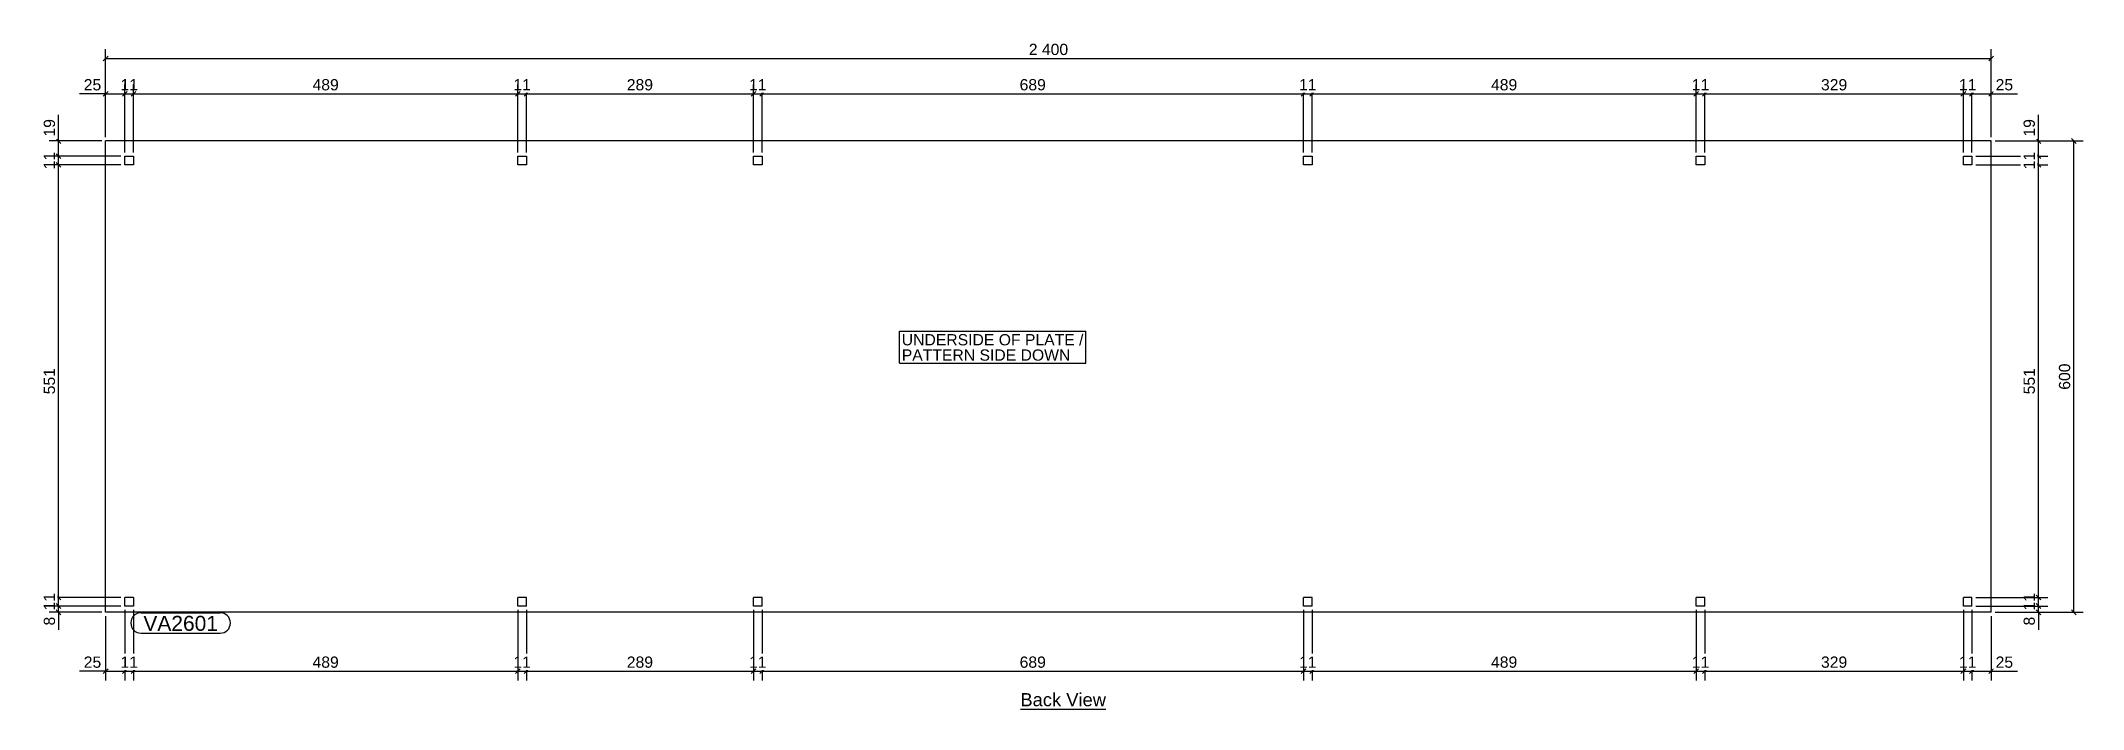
# Model space of a CAD drawing. Header units: millimetres. Extents: x 12 to 2612, y 22 to 873.
import ezdxf

# ---------------------------------------------------------------- set-up
doc = ezdxf.new("R2010")
doc.units = ezdxf.units.MM
doc.styles.add('Arial', font='ARIAL.TTF', dxfattribs={"height": 0.2})

# ---------------------------------------------------------------- blocks, each defined once
blk = doc.blocks.new('Unknown-35597759-11 - 4685')
at = {"color": 6, "linetype": 'Continuous'}
blk.add_line((1258.8, 22.5), (1367.7, 22.5), dxfattribs=at)
at = {"color": 0, "linetype": 'Continuous'}
blk.add_wipeout([(1367.7, 26.2), (1367.7, 43.8), (1258.8, 43.8), (1258.8, 26.2)], dxfattribs=at)
at = {"color": 6, "linetype": 'Continuous', "style": 'Arial'}
blk.add_text('Back View', height=16.71, dxfattribs=at).set_placement((1258.8, 26.2))
blk = doc.blocks.new('Part-35597759-4720 - 4685')
at = {"color": 30, "linetype": 'Continuous'}
for p, q in [((2494.5, 745.8), (94.5, 745.8)), ((94.5, 145.8), (94.5, 745.8)), ((2494.5, 145.8), (2494.5, 745.8)), ((119, 715.3), (119, 726.3)), ((119, 726.3), (130, 726.3)), ((130, 715.3), (119, 715.3)), ((130, 726.3), (130, 715.3)), ((619, 715.3), (619, 726.3)), ((619, 726.3), (630, 726.3)), ((630, 715.3), (619, 715.3)), ((630, 726.3), (630, 715.3)), ((919, 715.3), (919, 726.3)), ((919, 726.3), (930, 726.3)), ((930, 715.3), (919, 715.3)), ((930, 726.3), (930, 715.3)), ((1619, 715.3), (1619, 726.3)), ((1619, 726.3), (1630, 726.3)), ((1630, 715.3), (1619, 715.3)), ((1630, 726.3), (1630, 715.3)), ((2119, 715.3), (2119, 726.3)), ((2119, 726.3), (2130, 726.3)), ((2130, 715.3), (2119, 715.3)), ((2130, 726.3), (2130, 715.3)), ((2459, 715.3), (2459, 726.3)), ((2459, 726.3), (2470, 726.3)), ((2470, 715.3), (2459, 715.3)), ((2470, 726.3), (2470, 715.3)), ((130, 164.8), (119, 164.8)), ((119, 153.8), (119, 164.8)), ((130, 164.8), (130, 153.8)), ((630, 164.8), (619, 164.8)), ((619, 153.8), (619, 164.8)), ((630, 153.8), (630, 164.8)), ((930, 164.8), (919, 164.8)), ((919, 153.8), (919, 164.8)), ((930, 153.8), (930, 164.8)), ((1630, 164.8), (1619, 164.8)), ((1619, 153.8), (1619, 164.8)), ((1630, 153.8), (1630, 164.8)), ((2130, 164.8), (2119, 164.8)), ((2119, 153.8), (2119, 164.8)), ((2130, 153.8), (2130, 164.8)), ((2470, 164.8), (2459, 164.8)), ((2459, 153.8), (2459, 164.8)), ((2470, 153.8), (2470, 164.8)), ((2494.5, 145.8), (94.5, 145.8)), ((130, 153.8), (119, 153.8)), ((630, 153.8), (619, 153.8)), ((930, 153.8), (919, 153.8)), ((1630, 153.8), (1619, 153.8)), ((2130, 153.8), (2119, 153.8)), ((2470, 153.8), (2459, 153.8))]:
    blk.add_line(p, q, dxfattribs=at)
blk = doc.blocks.new('StraightDimension-35597759-4853 - 4685')
at = {"color": 7, "linetype": 'Continuous'}
for p, q in [((2475, 164.7), (2566.5, 164.7)), ((2551.5, 167.8), (2557.5, 161.7)), ((2557.5, 150.7), (2551.5, 156.8)), ((2554.5, 153.8), (2554.5, 164.7)), ((2475, 153.8), (2566.5, 153.8))]:
    blk.add_line(p, q, dxfattribs=at)
at = {"color": 0}
blk.add_wipeout([(2553, 173.4), (2532, 173.4), (2532, 145.1), (2553, 145.1)], dxfattribs=at)
at = {"color": 96, "style": 'Arial'}
blk.add_text('11', height=14.33, rotation=90.0002, dxfattribs=at).set_placement((2550, 148.1))
blk = doc.blocks.new('StraightDimension-35597759-4725 - 4685')
at = {"color": 7, "linetype": 'Continuous'}
for p, q in [((31.5, 729.3), (37.5, 723.3)), ((114, 726.3), (22.5, 726.3)), ((114, 715.3), (22.5, 715.3)), ((37.5, 712.3), (31.5, 718.3)), ((34.5, 715.3), (34.5, 726.3))]:
    blk.add_line(p, q, dxfattribs=at)
at = {"color": 0}
blk.add_wipeout([(33, 734.9), (12, 734.9), (12, 706.6), (33, 706.6)], dxfattribs=at)
at = {"color": 96, "style": 'Arial'}
blk.add_text('11', height=14.33, rotation=90.0002, dxfattribs=at).set_placement((30, 709.6))
blk = doc.blocks.new('StraightDimension-35597759-4998 - 4685')
at = {"color": 7, "linetype": 'Continuous'}
for p, q in [((94.5, 750.8), (94.5, 862.8)), ((2494.5, 750.8), (2494.5, 862.8)), ((97.5, 853.8), (91.5, 847.7)), ((94.5, 850.8), (2494.5, 850.8)), ((2491.5, 847.7), (2497.5, 853.8))]:
    blk.add_line(p, q, dxfattribs=at)
at = {"color": 0}
blk.add_wipeout([(1322.5, 852.2), (1322.5, 873.3), (1266.5, 873.3), (1266.5, 852.2)], dxfattribs=at)
at = {"color": 96, "style": 'Arial'}
blk.add_text('2 400', height=14.33, dxfattribs=at).set_placement((1269.5, 855.2))
blk = doc.blocks.new('StraightDimension-35597759-4852 - 4685')
at = {"color": 7, "linetype": 'Continuous'}
for p, q in [((2475, 715.3), (2566.5, 715.3)), ((2557.5, 712.3), (2551.5, 718.3)), ((2554.5, 164.7), (2554.5, 715.3)), ((2475, 164.7), (2566.5, 164.7)), ((2551.5, 167.8), (2557.5, 161.7))]:
    blk.add_line(p, q, dxfattribs=at)
at = {"color": 0}
blk.add_wipeout([(2553, 459.7), (2532, 459.7), (2532, 420.3), (2553, 420.3)], dxfattribs=at)
at = {"color": 96, "style": 'Arial'}
blk.add_text('551', height=14.33, rotation=90.0002, dxfattribs=at).set_placement((2550, 423.3))
blk = doc.blocks.new('StraightDimension-35597759-4724 - 4685')
at = {"color": 7, "linetype": 'Continuous'}
for p, q in [((89.5, 745.8), (22.5, 745.8)), ((31.5, 748.8), (37.5, 742.7)), ((37.5, 723.3), (31.5, 729.3)), ((34.5, 726.3), (34.5, 745.8)), ((114, 726.3), (22.5, 726.3))]:
    blk.add_line(p, q, dxfattribs=at)
at = {"color": 0}
blk.add_wipeout([(33, 776.6), (12, 776.6), (12, 748.4), (33, 748.4)], dxfattribs=at)
at = {"color": 7, "linetype": 'Continuous'}
blk.add_line((34.5, 745.8), (34.5, 779.2), dxfattribs=at)
blk.add_line((34.5, 745.8), (34.5, 779.2), dxfattribs=at)
at = {"color": 96, "style": 'Arial'}
blk.add_text('19', height=14.33, rotation=90.0002, dxfattribs=at).set_placement((30, 751.4))
blk = doc.blocks.new('StraightDimension-35597759-4854 - 4685')
at = {"color": 7, "linetype": 'Continuous'}
for p, q in [((2551.5, 156.8), (2557.5, 150.7)), ((2475, 153.8), (2566.5, 153.8)), ((2499.5, 145.8), (2566.5, 145.8)), ((2557.5, 142.7), (2551.5, 148.8)), ((2554.5, 145.8), (2554.5, 153.8))]:
    blk.add_line(p, q, dxfattribs=at)
at = {"color": 0}
blk.add_wipeout([(2553, 143.1), (2532, 143.1), (2532, 126), (2553, 126)], dxfattribs=at)
at = {"color": 7, "linetype": 'Continuous'}
blk.add_line((2554.5, 145.8), (2554.5, 123.4), dxfattribs=at)
blk.add_line((2554.5, 145.8), (2554.5, 123.4), dxfattribs=at)
at = {"color": 96, "style": 'Arial'}
blk.add_text('8', height=14.3, rotation=90.0002, dxfattribs=at).set_placement((2550, 129))
blk = doc.blocks.new('StraightDimension-35597759-4726 - 4685')
at = {"color": 7, "linetype": 'Continuous'}
for p, q in [((114, 715.3), (22.5, 715.3)), ((37.5, 712.3), (31.5, 718.3)), ((34.5, 164.7), (34.5, 715.3)), ((114, 164.7), (22.5, 164.7)), ((31.5, 167.8), (37.5, 161.7))]:
    blk.add_line(p, q, dxfattribs=at)
at = {"color": 0}
blk.add_wipeout([(33, 459.7), (12, 459.7), (12, 420.3), (33, 420.3)], dxfattribs=at)
at = {"color": 96, "style": 'Arial'}
blk.add_text('551', height=14.33, rotation=90.0002, dxfattribs=at).set_placement((30, 423.3))
blk = doc.blocks.new('StraightDimension-35597759-4904 - 4685')
at = {"color": 7, "linetype": 'Continuous'}
for p, q in [((94.5, 140.8), (94.5, 58.8)), ((119, 148.8), (119, 58.8)), ((91.5, 67.7), (97.5, 73.8)), ((94.5, 70.8), (119, 70.8)), ((122, 73.8), (116, 67.7))]:
    blk.add_line(p, q, dxfattribs=at)
at = {"color": 0}
blk.add_wipeout([(91.9, 72.3), (91.9, 93.2), (63.6, 93.2), (63.6, 72.3)], dxfattribs=at)
at = {"color": 7, "linetype": 'Continuous'}
blk.add_line((94.5, 70.8), (61, 70.8), dxfattribs=at)
blk.add_line((94.5, 70.8), (61, 70.8), dxfattribs=at)
at = {"color": 96, "style": 'Arial'}
blk.add_text('25', height=14.33, dxfattribs=at).set_placement((66.6, 75.2))
blk = doc.blocks.new('StraightDimension-35597759-4727 - 4685')
at = {"color": 7, "linetype": 'Continuous'}
for p, q in [((114, 164.7), (22.5, 164.7)), ((31.5, 167.8), (37.5, 161.7)), ((37.5, 150.7), (31.5, 156.8)), ((34.5, 153.8), (34.5, 164.7)), ((114, 153.8), (22.5, 153.8))]:
    blk.add_line(p, q, dxfattribs=at)
at = {"color": 0}
blk.add_wipeout([(33, 173.4), (12, 173.4), (12, 145.1), (33, 145.1)], dxfattribs=at)
at = {"color": 96, "style": 'Arial'}
blk.add_text('11', height=14.33, rotation=90.0002, dxfattribs=at).set_placement((30, 148.1))
blk = doc.blocks.new('StraightDimension-35597759-4728 - 4685')
at = {"color": 7, "linetype": 'Continuous'}
for p, q in [((31.5, 156.8), (37.5, 150.7)), ((114, 153.8), (22.5, 153.8)), ((89.5, 145.8), (22.5, 145.8)), ((37.5, 142.7), (31.5, 148.8)), ((34.5, 145.8), (34.5, 153.8))]:
    blk.add_line(p, q, dxfattribs=at)
at = {"color": 0}
blk.add_wipeout([(33, 143.1), (12, 143.1), (12, 126), (33, 126)], dxfattribs=at)
at = {"color": 7, "linetype": 'Continuous'}
blk.add_line((34.5, 145.8), (34.5, 123.4), dxfattribs=at)
blk.add_line((34.5, 145.8), (34.5, 123.4), dxfattribs=at)
at = {"color": 96, "style": 'Arial'}
blk.add_text('8', height=14.3, rotation=90.0002, dxfattribs=at).set_placement((30, 129))
blk = doc.blocks.new('StraightDimension-35597759-4850 - 4685')
at = {"color": 7, "linetype": 'Continuous'}
for p, q in [((2499.5, 745.8), (2566.5, 745.8)), ((2551.5, 748.8), (2557.5, 742.7)), ((2557.5, 723.3), (2551.5, 729.3)), ((2554.5, 726.3), (2554.5, 745.8)), ((2475, 726.3), (2566.5, 726.3))]:
    blk.add_line(p, q, dxfattribs=at)
at = {"color": 0}
blk.add_wipeout([(2553, 776.6), (2532, 776.6), (2532, 748.4), (2553, 748.4)], dxfattribs=at)
at = {"color": 7, "linetype": 'Continuous'}
blk.add_line((2554.5, 745.8), (2554.5, 779.2), dxfattribs=at)
blk.add_line((2554.5, 745.8), (2554.5, 779.2), dxfattribs=at)
at = {"color": 96, "style": 'Arial'}
blk.add_text('19', height=14.33, rotation=90.0002, dxfattribs=at).set_placement((2550, 751.4))
blk = doc.blocks.new('StraightDimension-35597759-4851 - 4685')
at = {"color": 7, "linetype": 'Continuous'}
for p, q in [((2551.5, 729.3), (2557.5, 723.3)), ((2475, 726.3), (2566.5, 726.3)), ((2475, 715.3), (2566.5, 715.3)), ((2557.5, 712.3), (2551.5, 718.3)), ((2554.5, 715.3), (2554.5, 726.3))]:
    blk.add_line(p, q, dxfattribs=at)
at = {"color": 0}
blk.add_wipeout([(2553, 734.9), (2532, 734.9), (2532, 706.6), (2553, 706.6)], dxfattribs=at)
at = {"color": 96, "style": 'Arial'}
blk.add_text('11', height=14.33, rotation=90.0002, dxfattribs=at).set_placement((2550, 709.6))
blk = doc.blocks.new('StraightDimension-35597759-4951 - 4685')
at = {"color": 7, "linetype": 'Continuous'}
for p, q in [((933, 808.8), (927, 802.7)), ((930, 731.3), (930, 817.8)), ((1616, 802.7), (1622, 808.8)), ((1619, 731.3), (1619, 817.8)), ((930, 805.8), (1619, 805.8))]:
    blk.add_line(p, q, dxfattribs=at)
at = {"color": 0}
blk.add_wipeout([(1294.2, 807.2), (1294.2, 828.2), (1254.8, 828.2), (1254.8, 807.2)], dxfattribs=at)
at = {"color": 96, "style": 'Arial'}
blk.add_text('689', height=14.33, dxfattribs=at).set_placement((1257.8, 810.2))
blk = doc.blocks.new('StraightDimension-35597759-4887 - 4685')
at = {"color": 7, "linetype": 'Continuous'}
for p, q in [((2499.5, 745.8), (2611.5, 745.8)), ((2602.5, 742.7), (2596.5, 748.8)), ((2599.5, 145.8), (2599.5, 745.8)), ((2499.5, 145.8), (2611.5, 145.8)), ((2596.5, 148.8), (2602.5, 142.7))]:
    blk.add_line(p, q, dxfattribs=at)
at = {"color": 0}
blk.add_wipeout([(2598, 465.4), (2577, 465.4), (2577, 426.1), (2598, 426.1)], dxfattribs=at)
at = {"color": 96, "style": 'Arial'}
blk.add_text('600', height=14.33, rotation=90.0002, dxfattribs=at).set_placement((2595, 429.1))
blk = doc.blocks.new('StraightDimension-35597759-4956 - 4685')
at = {"color": 7, "linetype": 'Continuous'}
for p, q in [((116, 802.7), (122, 808.8)), ((119, 731.3), (119, 817.8)), ((133, 808.8), (127, 802.7)), ((130, 731.3), (130, 817.8)), ((119, 805.8), (130, 805.8))]:
    blk.add_line(p, q, dxfattribs=at)
at = {"color": 0}
blk.add_wipeout([(138.6, 807.2), (138.6, 828.3), (110.4, 828.3), (110.4, 807.2)], dxfattribs=at)
at = {"color": 96, "style": 'Arial'}
blk.add_text('11', height=14.33, dxfattribs=at).set_placement((113.4, 810.2))
blk = doc.blocks.new('StraightDimension-35597759-4892 - 4685')
at = {"color": 7, "linetype": 'Continuous'}
for p, q in [((2470, 148.8), (2470, 58.8)), ((2494.5, 140.8), (2494.5, 58.8)), ((2467, 67.7), (2473, 73.8)), ((2470, 70.8), (2494.5, 70.8)), ((2497.5, 73.8), (2491.5, 67.7))]:
    blk.add_line(p, q, dxfattribs=at)
at = {"color": 0}
blk.add_wipeout([(2525.4, 72.3), (2525.4, 93.2), (2497.1, 93.2), (2497.1, 72.3)], dxfattribs=at)
at = {"color": 7, "linetype": 'Continuous'}
blk.add_line((2494.5, 70.8), (2528, 70.8), dxfattribs=at)
blk.add_line((2494.5, 70.8), (2528, 70.8), dxfattribs=at)
at = {"color": 96, "style": 'Arial'}
blk.add_text('25', height=14.33, dxfattribs=at).set_placement((2500.1, 75.2))
blk = doc.blocks.new('StraightDimension-35597759-4957 - 4685')
at = {"color": 7, "linetype": 'Continuous'}
for p, q in [((91.5, 802.7), (97.5, 808.8)), ((94.5, 750.8), (94.5, 817.8)), ((122, 808.8), (116, 802.7)), ((119, 731.3), (119, 817.8)), ((94.5, 805.8), (119, 805.8))]:
    blk.add_line(p, q, dxfattribs=at)
at = {"color": 0}
blk.add_wipeout([(91.9, 807.2), (91.9, 828.2), (63.6, 828.2), (63.6, 807.2)], dxfattribs=at)
at = {"color": 7, "linetype": 'Continuous'}
blk.add_line((94.5, 805.8), (61, 805.8), dxfattribs=at)
blk.add_line((94.5, 805.8), (61, 805.8), dxfattribs=at)
at = {"color": 96, "style": 'Arial'}
blk.add_text('25', height=14.33, dxfattribs=at).set_placement((66.6, 810.2))
blk = doc.blocks.new('StraightDimension-35597759-4893 - 4685')
at = {"color": 7, "linetype": 'Continuous'}
for p, q in [((2459, 148.8), (2459, 58.8)), ((2470, 148.8), (2470, 58.8)), ((2456, 67.7), (2462, 73.8)), ((2459, 70.8), (2470, 70.8)), ((2473, 73.8), (2467, 67.7))]:
    blk.add_line(p, q, dxfattribs=at)
at = {"color": 0}
blk.add_wipeout([(2478.6, 72.3), (2478.6, 93.2), (2450.4, 93.2), (2450.4, 72.3)], dxfattribs=at)
at = {"color": 96, "style": 'Arial'}
blk.add_text('11', height=14.33, dxfattribs=at).set_placement((2453.4, 75.2))
blk = doc.blocks.new('StraightDimension-35597759-4894 - 4685')
at = {"color": 7, "linetype": 'Continuous'}
for p, q in [((2130, 148.8), (2130, 58.8)), ((2459, 148.8), (2459, 58.8)), ((2133, 73.8), (2127, 67.7)), ((2130, 70.8), (2459, 70.8)), ((2456, 67.7), (2462, 73.8))]:
    blk.add_line(p, q, dxfattribs=at)
at = {"color": 0}
blk.add_wipeout([(2314.2, 72.3), (2314.2, 93.2), (2274.8, 93.2), (2274.8, 72.3)], dxfattribs=at)
at = {"color": 96, "style": 'Arial'}
blk.add_text('329', height=14.33, dxfattribs=at).set_placement((2277.8, 75.2))
blk = doc.blocks.new('StraightDimension-35597759-4895 - 4685')
at = {"color": 7, "linetype": 'Continuous'}
for p, q in [((2119, 148.8), (2119, 58.8)), ((2130, 148.8), (2130, 58.8)), ((2116, 67.7), (2122, 73.8)), ((2119, 70.8), (2130, 70.8)), ((2133, 73.8), (2127, 67.7))]:
    blk.add_line(p, q, dxfattribs=at)
at = {"color": 0}
blk.add_wipeout([(2138.6, 72.3), (2138.6, 93.2), (2110.4, 93.2), (2110.4, 72.3)], dxfattribs=at)
at = {"color": 96, "style": 'Arial'}
blk.add_text('11', height=14.33, dxfattribs=at).set_placement((2113.4, 75.2))
blk = doc.blocks.new('StraightDimension-35597759-4896 - 4685')
at = {"color": 7, "linetype": 'Continuous'}
for p, q in [((1630, 148.8), (1630, 58.8)), ((2119, 148.8), (2119, 58.8)), ((1633, 73.8), (1627, 67.7)), ((1630, 70.8), (2119, 70.8)), ((2116, 67.7), (2122, 73.8))]:
    blk.add_line(p, q, dxfattribs=at)
at = {"color": 0}
blk.add_wipeout([(1894.2, 72.3), (1894.2, 93.2), (1854.8, 93.2), (1854.8, 72.3)], dxfattribs=at)
at = {"color": 96, "style": 'Arial'}
blk.add_text('489', height=14.33, dxfattribs=at).set_placement((1857.8, 75.2))
blk = doc.blocks.new('StraightDimension-35597759-4897 - 4685')
at = {"color": 7, "linetype": 'Continuous'}
for p, q in [((1619, 148.8), (1619, 58.8)), ((1630, 148.8), (1630, 58.8)), ((1616, 67.7), (1622, 73.8)), ((1619, 70.8), (1630, 70.8)), ((1633, 73.8), (1627, 67.7))]:
    blk.add_line(p, q, dxfattribs=at)
at = {"color": 0}
blk.add_wipeout([(1638.6, 72.3), (1638.6, 93.2), (1610.4, 93.2), (1610.4, 72.3)], dxfattribs=at)
at = {"color": 96, "style": 'Arial'}
blk.add_text('11', height=14.33, dxfattribs=at).set_placement((1613.4, 75.2))
blk = doc.blocks.new('StraightDimension-35597759-4898 - 4685')
at = {"color": 7, "linetype": 'Continuous'}
for p, q in [((930, 148.8), (930, 58.8)), ((1619, 148.8), (1619, 58.8)), ((933, 73.8), (927, 67.7)), ((930, 70.8), (1619, 70.8)), ((1616, 67.7), (1622, 73.8))]:
    blk.add_line(p, q, dxfattribs=at)
at = {"color": 0}
blk.add_wipeout([(1294.2, 72.3), (1294.2, 93.2), (1254.8, 93.2), (1254.8, 72.3)], dxfattribs=at)
at = {"color": 96, "style": 'Arial'}
blk.add_text('689', height=14.33, dxfattribs=at).set_placement((1257.8, 75.2))
blk = doc.blocks.new('StraightDimension-35597759-4899 - 4685')
at = {"color": 7, "linetype": 'Continuous'}
for p, q in [((919, 148.8), (919, 58.8)), ((930, 148.8), (930, 58.8)), ((916, 67.7), (922, 73.8)), ((919, 70.8), (930, 70.8)), ((933, 73.8), (927, 67.7))]:
    blk.add_line(p, q, dxfattribs=at)
at = {"color": 0}
blk.add_wipeout([(938.6, 72.3), (938.6, 93.2), (910.4, 93.2), (910.4, 72.3)], dxfattribs=at)
at = {"color": 96, "style": 'Arial'}
blk.add_text('11', height=14.33, dxfattribs=at).set_placement((913.4, 75.2))
blk = doc.blocks.new('StraightDimension-35597759-4900 - 4685')
at = {"color": 7, "linetype": 'Continuous'}
for p, q in [((630, 148.8), (630, 58.8)), ((919, 148.8), (919, 58.8)), ((633, 73.8), (627, 67.7)), ((630, 70.8), (919, 70.8)), ((916, 67.7), (922, 73.8))]:
    blk.add_line(p, q, dxfattribs=at)
at = {"color": 0}
blk.add_wipeout([(794.2, 72.3), (794.2, 93.2), (754.8, 93.2), (754.8, 72.3)], dxfattribs=at)
at = {"color": 96, "style": 'Arial'}
blk.add_text('289', height=14.33, dxfattribs=at).set_placement((757.8, 75.2))
blk = doc.blocks.new('StraightDimension-35597759-4901 - 4685')
at = {"color": 7, "linetype": 'Continuous'}
for p, q in [((619, 148.8), (619, 58.8)), ((630, 148.8), (630, 58.8)), ((616, 67.7), (622, 73.8)), ((619, 70.8), (630, 70.8)), ((633, 73.8), (627, 67.7))]:
    blk.add_line(p, q, dxfattribs=at)
at = {"color": 0}
blk.add_wipeout([(638.6, 72.3), (638.6, 93.2), (610.4, 93.2), (610.4, 72.3)], dxfattribs=at)
at = {"color": 96, "style": 'Arial'}
blk.add_text('11', height=14.33, dxfattribs=at).set_placement((613.4, 75.2))
blk = doc.blocks.new('StraightDimension-35597759-4902 - 4685')
at = {"color": 7, "linetype": 'Continuous'}
for p, q in [((130, 148.8), (130, 58.8)), ((619, 148.8), (619, 58.8)), ((133, 73.8), (127, 67.7)), ((130, 70.8), (619, 70.8)), ((616, 67.7), (622, 73.8))]:
    blk.add_line(p, q, dxfattribs=at)
at = {"color": 0}
blk.add_wipeout([(394.2, 72.3), (394.2, 93.2), (354.8, 93.2), (354.8, 72.3)], dxfattribs=at)
at = {"color": 96, "style": 'Arial'}
blk.add_text('489', height=14.33, dxfattribs=at).set_placement((357.8, 75.2))
blk = doc.blocks.new('StraightDimension-35597759-4903 - 4685')
at = {"color": 7, "linetype": 'Continuous'}
for p, q in [((119, 148.8), (119, 58.8)), ((130, 148.8), (130, 58.8)), ((116, 67.7), (122, 73.8)), ((119, 70.8), (130, 70.8)), ((133, 73.8), (127, 67.7))]:
    blk.add_line(p, q, dxfattribs=at)
at = {"color": 0}
blk.add_wipeout([(138.6, 72.3), (138.6, 93.2), (110.4, 93.2), (110.4, 72.3)], dxfattribs=at)
at = {"color": 96, "style": 'Arial'}
blk.add_text('11', height=14.33, dxfattribs=at).set_placement((113.4, 75.2))
blk = doc.blocks.new('StraightDimension-35597759-4945 - 4685')
at = {"color": 7, "linetype": 'Continuous'}
for p, q in [((2467, 802.7), (2473, 808.8)), ((2470, 731.3), (2470, 817.8)), ((2497.5, 808.8), (2491.5, 802.7)), ((2494.5, 750.8), (2494.5, 817.8)), ((2470, 805.8), (2494.5, 805.8))]:
    blk.add_line(p, q, dxfattribs=at)
at = {"color": 0}
blk.add_wipeout([(2525.4, 807.2), (2525.4, 828.3), (2497.1, 828.3), (2497.1, 807.2)], dxfattribs=at)
at = {"color": 7, "linetype": 'Continuous'}
blk.add_line((2494.5, 805.8), (2528, 805.8), dxfattribs=at)
blk.add_line((2494.5, 805.8), (2528, 805.8), dxfattribs=at)
at = {"color": 96, "style": 'Arial'}
blk.add_text('25', height=14.33, dxfattribs=at).set_placement((2500.1, 810.2))
blk = doc.blocks.new('StraightDimension-35597759-4946 - 4685')
at = {"color": 7, "linetype": 'Continuous'}
for p, q in [((2456, 802.7), (2462, 808.8)), ((2459, 731.3), (2459, 817.8)), ((2473, 808.8), (2467, 802.7)), ((2470, 731.3), (2470, 817.8)), ((2459, 805.8), (2470, 805.8))]:
    blk.add_line(p, q, dxfattribs=at)
at = {"color": 0}
blk.add_wipeout([(2478.6, 807.2), (2478.6, 828.3), (2450.4, 828.3), (2450.4, 807.2)], dxfattribs=at)
at = {"color": 96, "style": 'Arial'}
blk.add_text('11', height=14.33, dxfattribs=at).set_placement((2453.4, 810.2))
blk = doc.blocks.new('StraightDimension-35597759-4947 - 4685')
at = {"color": 7, "linetype": 'Continuous'}
for p, q in [((2133, 808.8), (2127, 802.7)), ((2130, 731.3), (2130, 817.8)), ((2456, 802.7), (2462, 808.8)), ((2459, 731.3), (2459, 817.8)), ((2130, 805.8), (2459, 805.8))]:
    blk.add_line(p, q, dxfattribs=at)
at = {"color": 0}
blk.add_wipeout([(2314.2, 807.2), (2314.2, 828.2), (2274.8, 828.2), (2274.8, 807.2)], dxfattribs=at)
at = {"color": 96, "style": 'Arial'}
blk.add_text('329', height=14.33, dxfattribs=at).set_placement((2277.8, 810.2))
blk = doc.blocks.new('StraightDimension-35597759-4948 - 4685')
at = {"color": 7, "linetype": 'Continuous'}
for p, q in [((2116, 802.7), (2122, 808.8)), ((2119, 731.3), (2119, 817.8)), ((2133, 808.8), (2127, 802.7)), ((2130, 731.3), (2130, 817.8)), ((2119, 805.8), (2130, 805.8))]:
    blk.add_line(p, q, dxfattribs=at)
at = {"color": 0}
blk.add_wipeout([(2138.6, 807.2), (2138.6, 828.3), (2110.4, 828.3), (2110.4, 807.2)], dxfattribs=at)
at = {"color": 96, "style": 'Arial'}
blk.add_text('11', height=14.33, dxfattribs=at).set_placement((2113.4, 810.2))
blk = doc.blocks.new('StraightDimension-35597759-4949 - 4685')
at = {"color": 7, "linetype": 'Continuous'}
for p, q in [((1633, 808.8), (1627, 802.7)), ((1630, 731.3), (1630, 817.8)), ((2116, 802.7), (2122, 808.8)), ((2119, 731.3), (2119, 817.8)), ((1630, 805.8), (2119, 805.8))]:
    blk.add_line(p, q, dxfattribs=at)
at = {"color": 0}
blk.add_wipeout([(1894.2, 807.2), (1894.2, 828.2), (1854.8, 828.2), (1854.8, 807.2)], dxfattribs=at)
at = {"color": 96, "style": 'Arial'}
blk.add_text('489', height=14.33, dxfattribs=at).set_placement((1857.8, 810.2))
blk = doc.blocks.new('StraightDimension-35597759-4950 - 4685')
at = {"color": 7, "linetype": 'Continuous'}
for p, q in [((1616, 802.7), (1622, 808.8)), ((1619, 731.3), (1619, 817.8)), ((1633, 808.8), (1627, 802.7)), ((1630, 731.3), (1630, 817.8)), ((1619, 805.8), (1630, 805.8))]:
    blk.add_line(p, q, dxfattribs=at)
at = {"color": 0}
blk.add_wipeout([(1638.6, 807.2), (1638.6, 828.3), (1610.4, 828.3), (1610.4, 807.2)], dxfattribs=at)
at = {"color": 96, "style": 'Arial'}
blk.add_text('11', height=14.33, dxfattribs=at).set_placement((1613.4, 810.2))
blk = doc.blocks.new('StraightDimension-35597759-4952 - 4685')
at = {"color": 7, "linetype": 'Continuous'}
for p, q in [((916, 802.7), (922, 808.8)), ((919, 731.3), (919, 817.8)), ((933, 808.8), (927, 802.7)), ((930, 731.3), (930, 817.8)), ((919, 805.8), (930, 805.8))]:
    blk.add_line(p, q, dxfattribs=at)
at = {"color": 0}
blk.add_wipeout([(938.6, 807.2), (938.6, 828.3), (910.4, 828.3), (910.4, 807.2)], dxfattribs=at)
at = {"color": 96, "style": 'Arial'}
blk.add_text('11', height=14.33, dxfattribs=at).set_placement((913.4, 810.2))
blk = doc.blocks.new('StraightDimension-35597759-4953 - 4685')
at = {"color": 7, "linetype": 'Continuous'}
for p, q in [((633, 808.8), (627, 802.7)), ((630, 731.3), (630, 817.8)), ((916, 802.7), (922, 808.8)), ((919, 731.3), (919, 817.8)), ((630, 805.8), (919, 805.8))]:
    blk.add_line(p, q, dxfattribs=at)
at = {"color": 0}
blk.add_wipeout([(794.2, 807.2), (794.2, 828.2), (754.8, 828.2), (754.8, 807.2)], dxfattribs=at)
at = {"color": 96, "style": 'Arial'}
blk.add_text('289', height=14.33, dxfattribs=at).set_placement((757.8, 810.2))
blk = doc.blocks.new('StraightDimension-35597759-4954 - 4685')
at = {"color": 7, "linetype": 'Continuous'}
for p, q in [((616, 802.7), (622, 808.8)), ((619, 731.3), (619, 817.8)), ((633, 808.8), (627, 802.7)), ((630, 731.3), (630, 817.8)), ((619, 805.8), (630, 805.8))]:
    blk.add_line(p, q, dxfattribs=at)
at = {"color": 0}
blk.add_wipeout([(638.6, 807.2), (638.6, 828.3), (610.4, 828.3), (610.4, 807.2)], dxfattribs=at)
at = {"color": 96, "style": 'Arial'}
blk.add_text('11', height=14.33, dxfattribs=at).set_placement((613.4, 810.2))
blk = doc.blocks.new('StraightDimension-35597759-4955 - 4685')
at = {"color": 7, "linetype": 'Continuous'}
for p, q in [((133, 808.8), (127, 802.7)), ((130, 731.3), (130, 817.8)), ((616, 802.7), (622, 808.8)), ((619, 731.3), (619, 817.8)), ((130, 805.8), (619, 805.8))]:
    blk.add_line(p, q, dxfattribs=at)
at = {"color": 0}
blk.add_wipeout([(394.2, 807.2), (394.2, 828.2), (354.8, 828.2), (354.8, 807.2)], dxfattribs=at)
at = {"color": 96, "style": 'Arial'}
blk.add_text('489', height=14.33, dxfattribs=at).set_placement((357.8, 810.2))
blk = doc.blocks.new('Mark-35597759-5002 - 4685')
at = {"color": 0}
blk.add_wipeout([(237.3, 122.2), (237.3, 142.2), (142.5, 142.2), (142.5, 122.2)], dxfattribs=at)
blk.add_wipeout([(237.3, 122.2), (237.3, 142.2), (142.5, 142.2), (142.5, 122.2)], dxfattribs=at)
at = {"color": 7, "linetype": 'Continuous'}
for p, q in [((139.5, 145.2), (240.3, 145.2)), ((139.5, 119.2), (240.3, 119.2))]:
    blk.add_line(p, q, dxfattribs=at)
for centre, start, end in [((139.5, 132.2), 90, 270), ((240.3, 132.2), 270, 90)]:
    blk.add_arc(centre, 13, start, end, dxfattribs=at)
at = {"color": 96, "style": 'Arial'}
blk.add_text('VA2601', height=19.1, dxfattribs=at).set_placement((142.5, 122.2))
blk = doc.blocks.new('Text-35597759-5791 - 4685')
at = {"color": 0, "linetype": 'Continuous'}
blk.add_wipeout([(1322.2, 466.1), (1322.2, 481.1), (1107.8, 481.1), (1107.8, 466.1)], dxfattribs=at)
at = {"color": 7, "linetype": 'Continuous'}
blk.add_line((1104.8, 463.1), (1341.9, 463.1), dxfattribs=at)
at = {"color": 0, "linetype": 'Continuous'}
blk.add_wipeout([(1338.9, 485.6), (1338.9, 500.6), (1107.8, 500.6), (1107.8, 485.6)], dxfattribs=at)
at = {"color": 7, "linetype": 'Continuous'}
for p, q in [((1104.8, 503.6), (1341.9, 503.6)), ((1104.8, 463.1), (1104.8, 503.6)), ((1341.9, 463.1), (1341.9, 503.6))]:
    blk.add_line(p, q, dxfattribs=at)
at = {"color": 96, "linetype": 'Continuous', "style": 'Arial'}
for s, p in [('UNDERSIDE OF PLATE /', (1107.8, 485.6)), ('PATTERN SIDE DOWN', (1107.8, 466.1))]:
    blk.add_text(s, height=14.326, dxfattribs=at).set_placement(p)

msp = doc.modelspace()

# ---------------------------------------------------------------- block references
for name in ['Part-35597759-4720 - 4685', 'Unknown-35597759-11 - 4685']:
    msp.add_blockref(name, (0, 0))

# ---------------------------------------------------------------- next in the draw order: block references
for name in ['StraightDimension-35597759-4998 - 4685', 'StraightDimension-35597759-4725 - 4685', 'Text-35597759-5791 - 4685', 'StraightDimension-35597759-4853 - 4685', 'StraightDimension-35597759-4904 - 4685']:
    msp.add_blockref(name, (0, 0))

# ---------------------------------------------------------------- next in the draw order: block references
for name in ['StraightDimension-35597759-4951 - 4685', 'StraightDimension-35597759-4724 - 4685', 'StraightDimension-35597759-4852 - 4685']:
    msp.add_blockref(name, (0, 0))

# ---------------------------------------------------------------- next in the draw order: block references
for name in ['StraightDimension-35597759-4956 - 4685', 'StraightDimension-35597759-4952 - 4685', 'StraightDimension-35597759-4850 - 4685', 'StraightDimension-35597759-4726 - 4685', 'StraightDimension-35597759-4854 - 4685']:
    msp.add_blockref(name, (0, 0))

# ---------------------------------------------------------------- next in the draw order: block references
for name in ['StraightDimension-35597759-4957 - 4685', 'StraightDimension-35597759-4953 - 4685', 'StraightDimension-35597759-4851 - 4685', 'StraightDimension-35597759-4727 - 4685']:
    msp.add_blockref(name, (0, 0))

# ---------------------------------------------------------------- next in the draw order: block references
for name in ['StraightDimension-35597759-4954 - 4685', 'StraightDimension-35597759-4887 - 4685', 'StraightDimension-35597759-4728 - 4685']:
    msp.add_blockref(name, (0, 0))

# ---------------------------------------------------------------- next in the draw order: block references
for name in ['StraightDimension-35597759-4955 - 4685', 'StraightDimension-35597759-4945 - 4685', 'StraightDimension-35597759-4892 - 4685']:
    msp.add_blockref(name, (0, 0))

# ---------------------------------------------------------------- next in the draw order: block references
for name in ['StraightDimension-35597759-4946 - 4685', 'StraightDimension-35597759-4893 - 4685']:
    msp.add_blockref(name, (0, 0))

# ---------------------------------------------------------------- next in the draw order: block references
for name in ['StraightDimension-35597759-4947 - 4685', 'StraightDimension-35597759-4894 - 4685']:
    msp.add_blockref(name, (0, 0))

# ---------------------------------------------------------------- next in the draw order: block references
for name in ['StraightDimension-35597759-4948 - 4685', 'StraightDimension-35597759-4895 - 4685']:
    msp.add_blockref(name, (0, 0))

# ---------------------------------------------------------------- next in the draw order: block references
for name in ['StraightDimension-35597759-4949 - 4685', 'StraightDimension-35597759-4896 - 4685']:
    msp.add_blockref(name, (0, 0))

# ---------------------------------------------------------------- next in the draw order: block references
for name in ['StraightDimension-35597759-4950 - 4685', 'StraightDimension-35597759-4897 - 4685']:
    msp.add_blockref(name, (0, 0))

# ---------------------------------------------------------------- next in the draw order: block references
msp.add_blockref('StraightDimension-35597759-4898 - 4685', (0, 0))

# ---------------------------------------------------------------- next in the draw order: block references
msp.add_blockref('StraightDimension-35597759-4899 - 4685', (0, 0))

# ---------------------------------------------------------------- next in the draw order: block references
msp.add_blockref('StraightDimension-35597759-4900 - 4685', (0, 0))

# ---------------------------------------------------------------- next in the draw order: block references
msp.add_blockref('StraightDimension-35597759-4901 - 4685', (0, 0))

# ---------------------------------------------------------------- next in the draw order: block references
msp.add_blockref('StraightDimension-35597759-4902 - 4685', (0, 0))

# ---------------------------------------------------------------- next in the draw order: block references
msp.add_blockref('StraightDimension-35597759-4903 - 4685', (0, 0))

# ---------------------------------------------------------------- next in the draw order: block references
msp.add_blockref('Mark-35597759-5002 - 4685', (0, 0))

doc.saveas('drawing.dxf')
